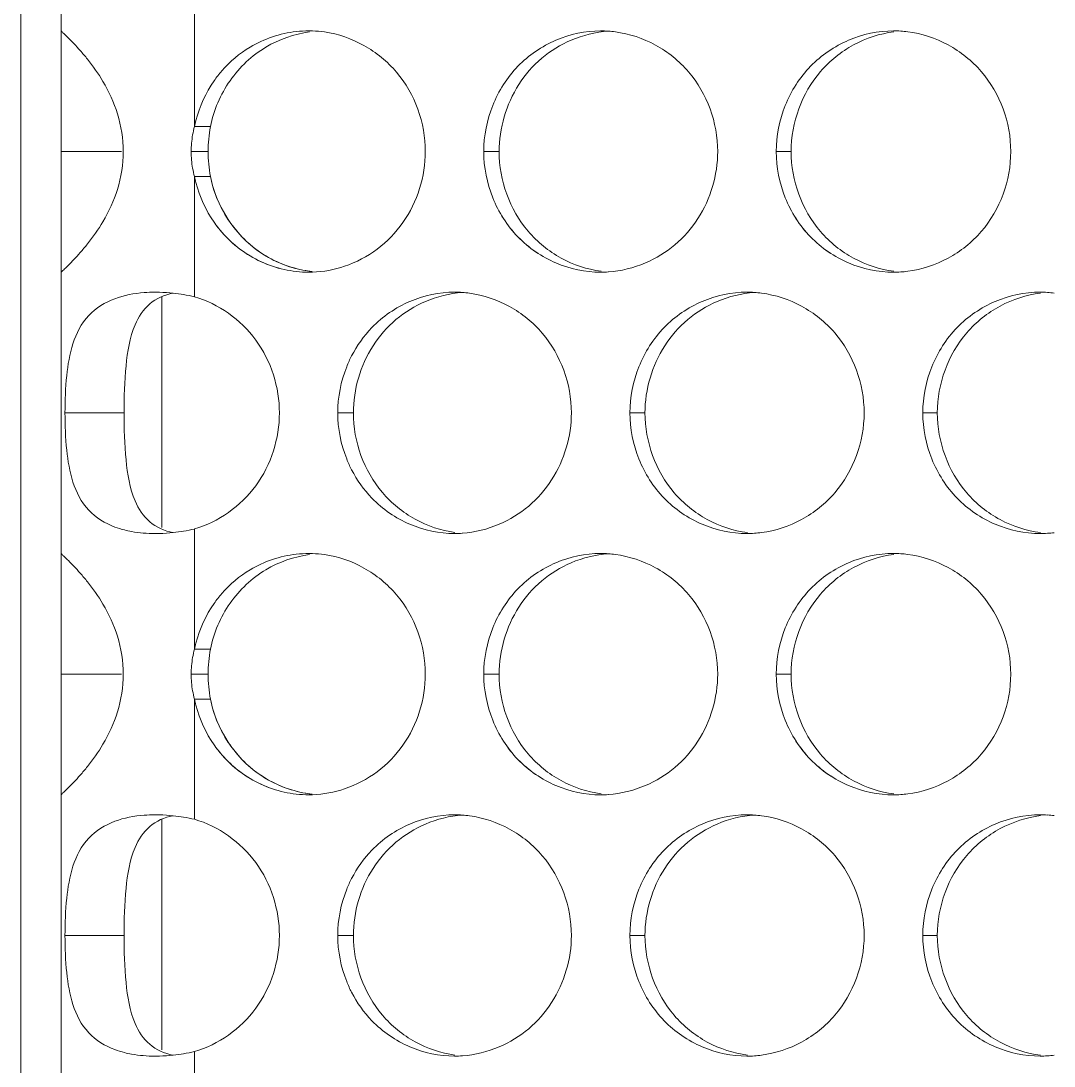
# Model space of a CAD drawing. Header units: millimetres. Extents: x 1177 to 4147, y 93 to 2194.
# Drawn here: x 1597.49 to 1623.17, y 1687.1 to 1713.08 of the extents above; entities that cross this region are included whole.
import ezdxf

# ---------------------------------------------------------------- set-up
doc = ezdxf.new("R2010")
doc.units = ezdxf.units.MM
doc.header["$LTSCALE"] = 0.1
doc.layers.get('0').update_dxf_attribs({"lineweight": 13})
doc.layers.add('标注', color=251, linetype='Continuous', lineweight=9)

msp = doc.modelspace()

# ---------------------------------------------------------------- linework, layer by layer
for p, q in [((1597.49, 1344.895), (1597.49, 1918.895)), ((1598.49, 1647.885), (1598.49, 1875.712)), ((1601.804, 1710.457), (1601.804, 1713.445)), ((1601.804, 1710.458), (1601.804, 1713.445)), ((1601.804, 1706.229), (1601.804, 1709.216)), ((1601.804, 1706.229), (1601.804, 1709.216)), ((1601.804, 1697.468), (1601.804, 1700.455)), ((1601.804, 1697.468), (1601.804, 1700.455)), ((1601.804, 1693.238), (1601.804, 1696.226)), ((1601.804, 1693.239), (1601.804, 1696.226)), ((1601.804, 1684.477), (1601.804, 1687.465)), ((1601.804, 1684.477), (1601.804, 1687.464))]:
    msp.add_line(p, q)
at = {"layer": '标注'}
for p, q in [((1598.49, 1712.837), (1598.49, 1719.828)), ((1598.49, 1712.837), (1598.49, 1706.837)), ((1602.199, 1710.458), (1601.804, 1710.458)), ((1602.199, 1710.458), (1601.804, 1710.458)), ((1599.99, 1709.837), (1598.49, 1709.837)), ((1599.99, 1709.837), (1598.49, 1709.837)), ((1602.145, 1709.837), (1601.723, 1709.837)), ((1602.145, 1709.837), (1601.723, 1709.837)), ((1609.376, 1709.837), (1608.994, 1709.837)), ((1609.376, 1709.837), (1608.994, 1709.837)), ((1616.633, 1709.837), (1616.265, 1709.837)), ((1616.633, 1709.837), (1616.265, 1709.837)), ((1602.199, 1709.216), (1601.804, 1709.216)), ((1602.199, 1709.216), (1601.804, 1709.216)), ((1598.49, 1699.847), (1598.49, 1706.837)), ((1600.99, 1706.229), (1600.99, 1700.496)), ((1600.054, 1703.342), (1598.586, 1703.342)), ((1605.754, 1703.342), (1605.365, 1703.342)), ((1605.754, 1703.342), (1605.365, 1703.342)), ((1613.002, 1703.342), (1612.627, 1703.342)), ((1620.268, 1703.342), (1619.907, 1703.342)), ((1598.49, 1699.847), (1598.49, 1693.847)), ((1602.199, 1697.468), (1601.804, 1697.468)), ((1602.199, 1697.468), (1601.804, 1697.468)), ((1599.99, 1696.847), (1598.49, 1696.847)), ((1599.99, 1696.847), (1598.49, 1696.847)), ((1602.145, 1696.847), (1601.723, 1696.847)), ((1602.145, 1696.847), (1601.723, 1696.847)), ((1609.376, 1696.847), (1608.994, 1696.847)), ((1609.376, 1696.847), (1608.994, 1696.847)), ((1616.633, 1696.847), (1616.265, 1696.847)), ((1616.633, 1696.847), (1616.265, 1696.847)), ((1602.199, 1696.226), (1601.804, 1696.226)), ((1602.199, 1696.226), (1601.804, 1696.226)), ((1598.49, 1686.856), (1598.49, 1693.847)), ((1600.99, 1693.239), (1600.99, 1687.505)), ((1600.054, 1690.352), (1598.586, 1690.352)), ((1605.754, 1690.352), (1605.365, 1690.352)), ((1605.754, 1690.352), (1605.365, 1690.352)), ((1613.002, 1690.352), (1612.627, 1690.352)), ((1620.268, 1690.352), (1619.907, 1690.352))]:
    msp.add_line(p, q, dxfattribs=at)
for centre, radius, start, end in [((1604.65, 1710.035), 2.802, 90.0177, 96.4449), ((1604.65, 1710.035), 2.802, 90.0177, 96.4449), ((1604.649, 1710.089), 2.747, 88.1301, 90.0018), ((1604.649, 1710.089), 2.747, 88.1301, 90.0018), ((1604.651, 1710.135), 2.702, 81.8471, 88.1347), ((1604.651, 1710.135), 2.702, 81.8471, 88.1347), ((1611.9, 1710.141), 2.696, 85.9382, 89.991), ((1611.9, 1710.141), 2.696, 85.9382, 89.991), ((1611.895, 1710.078), 2.759, 82.2487, 85.9388), ((1611.895, 1710.078), 2.759, 82.2487, 85.9388), ((1619.177, 1710.13), 2.708, 86.1042, 89.9918), ((1619.177, 1710.13), 2.708, 86.1042, 89.9918), ((1619.173, 1710.069), 2.768, 82.5618, 86.1048), ((1619.173, 1710.069), 2.768, 82.5618, 86.1048), ((1604.723, 1709.861), 2.979, 165.4586, 168.4449), ((1604.723, 1709.861), 2.979, 165.4586, 168.4449), ((1604.167, 1709.834), 2.444, 165.1989, 175.0623), ((1604.167, 1709.834), 2.444, 165.1989, 175.0623), ((1605.733, 1709.838), 3.588, 170.0517, 180.0201), ((1605.733, 1709.838), 3.588, 170.0517, 180.0201), ((1604.141, 1709.837), 2.418, 175.0848, 179.9974), ((1604.141, 1709.837), 2.418, 175.0848, 179.9974), ((1604.15, 1709.838), 2.428, 180.0174, 189.8517), ((1604.15, 1709.838), 2.428, 180.0174, 189.8517), ((1605.733, 1709.836), 3.588, 179.9799, 189.9483), ((1605.733, 1709.836), 3.588, 179.9799, 189.9483), ((1604.173, 1709.842), 2.451, 189.8577, 194.7995), ((1604.173, 1709.842), 2.451, 189.8577, 194.7995), ((1604.723, 1709.813), 2.979, 191.5551, 194.5414), ((1604.723, 1709.813), 2.979, 191.5551, 194.5414), ((1604.65, 1709.64), 2.802, 263.5551, 269.9823), ((1604.65, 1709.64), 2.802, 263.5551, 269.9823), ((1604.649, 1709.585), 2.747, 269.9982, 271.8699), ((1604.649, 1709.585), 2.747, 269.9982, 271.8699), ((1611.9, 1709.533), 2.696, 270.009, 274.0618), ((1611.9, 1709.533), 2.696, 270.009, 274.0618), ((1619.177, 1709.545), 2.708, 270.0082, 273.8958), ((1619.177, 1709.545), 2.708, 270.0082, 273.8958), ((1619.173, 1709.605), 2.768, 273.8952, 277.4382), ((1619.173, 1709.605), 2.768, 273.8952, 277.4382), ((1600.787, 1701.774), 4.569, 80.5968, 83.849), ((1600.764, 1701.633), 4.712, 77.2525, 80.6025), ((1608.267, 1703.652), 2.69, 85.8545, 89.9907), ((1608.267, 1703.652), 2.69, 85.8545, 89.9907), ((1608.263, 1703.588), 2.754, 82.091, 85.8551), ((1608.263, 1703.588), 2.754, 82.091, 85.8551), ((1615.536, 1703.64), 2.702, 86.0214, 89.9914), ((1615.532, 1703.579), 2.763, 82.4057, 86.0221), ((1622.823, 1703.629), 2.713, 86.1865, 89.9921), ((1622.819, 1703.569), 2.773, 82.7173, 86.1871), ((1600.764, 1705.05), 4.712, 279.3975, 282.7475), ((1600.787, 1704.91), 4.569, 276.151, 279.4032), ((1608.267, 1703.032), 2.69, 270.0093, 274.1455), ((1608.267, 1703.032), 2.69, 270.0093, 274.1455), ((1615.536, 1703.044), 2.702, 270.0086, 273.9786), ((1615.532, 1703.105), 2.763, 273.9779, 277.5943), ((1622.823, 1703.055), 2.713, 270.0079, 273.8135), ((1622.819, 1703.114), 2.773, 273.8129, 277.2827), ((1604.65, 1697.044), 2.802, 90.0177, 96.4449), ((1604.65, 1697.044), 2.802, 90.0177, 96.4449), ((1604.649, 1697.099), 2.747, 88.1301, 90.0018), ((1604.649, 1697.099), 2.747, 88.1301, 90.0018), ((1604.651, 1697.144), 2.702, 81.8471, 88.1347), ((1604.651, 1697.144), 2.702, 81.8471, 88.1347), ((1611.9, 1697.151), 2.696, 85.9382, 89.991), ((1611.9, 1697.151), 2.696, 85.9382, 89.991), ((1611.895, 1697.088), 2.759, 82.2487, 85.9388), ((1611.895, 1697.088), 2.759, 82.2487, 85.9388), ((1619.177, 1697.139), 2.708, 86.1042, 89.9918), ((1619.177, 1697.139), 2.708, 86.1042, 89.9918), ((1619.173, 1697.079), 2.768, 82.5618, 86.1048), ((1619.173, 1697.079), 2.768, 82.5618, 86.1048), ((1604.723, 1696.871), 2.979, 165.4586, 168.4449), ((1604.723, 1696.871), 2.979, 165.4586, 168.4449), ((1604.167, 1696.843), 2.444, 165.1989, 175.0623), ((1604.167, 1696.843), 2.444, 165.1989, 175.0623), ((1605.733, 1696.848), 3.588, 170.0517, 180.0201), ((1605.733, 1696.848), 3.588, 170.0517, 180.0201), ((1604.141, 1696.847), 2.418, 175.0848, 179.9974), ((1604.141, 1696.847), 2.418, 175.0848, 179.9974), ((1604.15, 1696.847), 2.428, 180.0174, 189.8517), ((1604.15, 1696.847), 2.428, 180.0174, 189.8517), ((1605.733, 1696.845), 3.588, 179.9799, 189.9483), ((1605.733, 1696.845), 3.588, 179.9799, 189.9483), ((1604.173, 1696.852), 2.451, 189.8577, 194.7995), ((1604.173, 1696.852), 2.451, 189.8577, 194.7995), ((1604.723, 1696.822), 2.979, 191.5551, 194.5414), ((1604.723, 1696.822), 2.979, 191.5551, 194.5414), ((1604.65, 1696.649), 2.802, 263.5551, 269.9823), ((1604.65, 1696.649), 2.802, 263.5551, 269.9823), ((1604.649, 1696.595), 2.747, 269.9982, 271.8699), ((1604.649, 1696.595), 2.747, 269.9982, 271.8699), ((1611.9, 1696.543), 2.696, 270.009, 274.0618), ((1611.9, 1696.543), 2.696, 270.009, 274.0618), ((1619.177, 1696.554), 2.708, 270.0082, 273.8958), ((1619.177, 1696.554), 2.708, 270.0082, 273.8958), ((1619.173, 1696.615), 2.768, 273.8952, 277.4382), ((1619.173, 1696.615), 2.768, 273.8952, 277.4382), ((1600.787, 1688.784), 4.569, 80.5968, 83.849), ((1600.764, 1688.643), 4.712, 77.2525, 80.6025), ((1608.267, 1690.661), 2.69, 85.8545, 89.9907), ((1608.267, 1690.661), 2.69, 85.8545, 89.9907), ((1608.263, 1690.598), 2.754, 82.091, 85.8551), ((1608.263, 1690.598), 2.754, 82.091, 85.8551), ((1615.536, 1690.65), 2.702, 86.0214, 89.9914), ((1615.532, 1690.588), 2.763, 82.4057, 86.0221), ((1622.823, 1690.638), 2.713, 86.1865, 89.9921), ((1622.819, 1690.579), 2.773, 82.7173, 86.1871), ((1600.764, 1692.06), 4.712, 279.3975, 282.7475), ((1600.787, 1691.919), 4.569, 276.151, 279.4032), ((1608.267, 1690.042), 2.69, 270.0093, 274.1455), ((1608.267, 1690.042), 2.69, 270.0093, 274.1455), ((1615.536, 1690.053), 2.702, 270.0086, 273.9786), ((1615.532, 1690.115), 2.763, 273.9779, 277.5943), ((1622.823, 1690.065), 2.713, 270.0079, 273.8135), ((1622.819, 1690.124), 2.773, 273.8129, 277.2827)]:
    msp.add_arc(centre, radius, start, end, dxfattribs=at)
msp.add_spline([(2027.49, 1819.182), (1864.296, 1806.369), (1766.772, 1737.15), (1658.757, 1615.796), (1597.49, 1595.163)], degree=3, dxfattribs=at)
for points, knots in [([(1599.529, 1711.581), (1599.415, 1711.774), (1599.231, 1712.035), (1598.975, 1712.338), (1598.816, 1712.512), (1598.684, 1712.647), (1598.593, 1712.735), (1598.54, 1712.787), (1598.513, 1712.811), (1598.501, 1712.828), (1598.49, 1712.834), (1598.49, 1712.837)], [0, 0, 0, 0, 0.411334, 0.583273, 0.72846, 0.84462, 0.929419, 0.959592, 0.981476, 0.994971, 1, 1, 1, 1]), ([(1599.529, 1711.581), (1599.415, 1711.774), (1599.231, 1712.035), (1598.975, 1712.338), (1598.816, 1712.512), (1598.684, 1712.647), (1598.593, 1712.735), (1598.54, 1712.787), (1598.513, 1712.811), (1598.501, 1712.828), (1598.49, 1712.834), (1598.49, 1712.837)], [0, 0, 0, 0, 0.411334, 0.583273, 0.72846, 0.84462, 0.929419, 0.959592, 0.981476, 0.994971, 1, 1, 1, 1]), ([(1607.542, 1709.837), (1607.542, 1710.193), (1607.413, 1710.908), (1606.879, 1711.848), (1606.051, 1712.527), (1605.377, 1712.76), (1605.034, 1712.809)], [0, 0, 0, 0, 0.253589, 0.505104, 0.753724, 1, 1, 1, 1]), ([(1607.542, 1709.837), (1607.542, 1710.193), (1607.413, 1710.908), (1606.879, 1711.848), (1606.051, 1712.527), (1605.377, 1712.76), (1605.034, 1712.809)], [0, 0, 0, 0, 0.253589, 0.505104, 0.753724, 1, 1, 1, 1]), ([(1614.809, 1709.837), (1614.809, 1710.196), (1614.677, 1710.915), (1614.136, 1711.86), (1613.296, 1712.539), (1612.613, 1712.765), (1612.267, 1712.812)], [0, 0, 0, 0, 0.253362, 0.504807, 0.753291, 1, 1, 1, 1]), ([(1614.809, 1709.837), (1614.809, 1710.196), (1614.677, 1710.915), (1614.136, 1711.86), (1613.296, 1712.539), (1612.613, 1712.765), (1612.267, 1712.812)], [0, 0, 0, 0, 0.253362, 0.504807, 0.753291, 1, 1, 1, 1]), ([(1619.187, 1712.814), (1618.839, 1712.768), (1618.154, 1712.544), (1617.309, 1711.865), (1616.766, 1710.918), (1616.633, 1710.197), (1616.633, 1709.837)], [0, 0, 0, 0, 0.246727, 0.495166, 0.746588, 1, 1, 1, 1]), ([(1619.187, 1712.814), (1618.839, 1712.768), (1618.154, 1712.544), (1617.309, 1711.865), (1616.766, 1710.918), (1616.633, 1710.197), (1616.633, 1709.837)], [0, 0, 0, 0, 0.246727, 0.495166, 0.746588, 1, 1, 1, 1]), ([(1622.094, 1709.837), (1622.094, 1710.197), (1621.96, 1710.919), (1621.415, 1711.866), (1620.567, 1712.545), (1619.88, 1712.769), (1619.532, 1712.814)], [0, 0, 0, 0, 0.253127, 0.504455, 0.753033, 1, 1, 1, 1]), ([(1622.094, 1709.837), (1622.094, 1710.197), (1621.96, 1710.919), (1621.415, 1711.866), (1620.567, 1712.545), (1619.88, 1712.769), (1619.532, 1712.814)], [0, 0, 0, 0, 0.253127, 0.504455, 0.753033, 1, 1, 1, 1]), ([(1603.581, 1712.433), (1603.231, 1712.225), (1602.616, 1711.641), (1602.282, 1710.863), (1602.199, 1710.458)], [0, 0, 0, 0, 0.496153, 1, 1, 1, 1]), ([(1603.581, 1712.433), (1603.231, 1712.225), (1602.616, 1711.641), (1602.282, 1710.863), (1602.199, 1710.458)], [0, 0, 0, 0, 0.496153, 1, 1, 1, 1]), ([(1603.188, 1712.433), (1602.924, 1712.277), (1602.605, 1712.005), (1602.353, 1711.681), (1602.294, 1711.597)], [0, 0, 0, 0, 0.747671, 1, 1, 1, 1]), ([(1603.188, 1712.433), (1602.924, 1712.277), (1602.605, 1712.005), (1602.353, 1711.681), (1602.294, 1711.597)], [0, 0, 0, 0, 0.747671, 1, 1, 1, 1]), ([(1611.168, 1712.606), (1610.905, 1712.493), (1610.405, 1712.187), (1609.639, 1711.308), (1609.376, 1710.416), (1609.376, 1709.837)], [0, 0, 0, 0, 0.248135, 0.498077, 1, 1, 1, 1]), ([(1611.168, 1712.606), (1610.905, 1712.493), (1610.405, 1712.187), (1609.639, 1711.308), (1609.376, 1710.416), (1609.376, 1709.837)], [0, 0, 0, 0, 0.248135, 0.498077, 1, 1, 1, 1]), ([(1600.034, 1709.837), (1600.034, 1710.154), (1599.936, 1710.768), (1599.678, 1711.328), (1599.529, 1711.581)], [0, 0, 0, 0, 0.519273, 1, 1, 1, 1]), ([(1600.034, 1709.837), (1600.034, 1710.154), (1599.936, 1710.768), (1599.678, 1711.328), (1599.529, 1711.581)], [0, 0, 0, 0, 0.519273, 1, 1, 1, 1]), ([(1599.529, 1708.094), (1599.678, 1708.346), (1599.936, 1708.906), (1600.034, 1709.52), (1600.034, 1709.837)], [0, 0, 0, 0, 0.480727, 1, 1, 1, 1]), ([(1599.529, 1708.094), (1599.678, 1708.346), (1599.936, 1708.906), (1600.034, 1709.52), (1600.034, 1709.837)], [0, 0, 0, 0, 0.480727, 1, 1, 1, 1]), ([(1605.535, 1706.985), (1605.824, 1707.084), (1606.377, 1707.375), (1607.244, 1708.266), (1607.542, 1709.221), (1607.542, 1709.837)], [0, 0, 0, 0, 0.248219, 0.498355, 1, 1, 1, 1]), ([(1605.535, 1706.985), (1605.824, 1707.084), (1606.377, 1707.375), (1607.244, 1708.266), (1607.542, 1709.221), (1607.542, 1709.837)], [0, 0, 0, 0, 0.248219, 0.498355, 1, 1, 1, 1]), ([(1609.376, 1709.837), (1609.376, 1709.479), (1609.507, 1708.76), (1610.045, 1707.815), (1610.883, 1707.136), (1611.564, 1706.909), (1611.909, 1706.862)], [0, 0, 0, 0, 0.253649, 0.50519, 0.753532, 1, 1, 1, 1]), ([(1609.376, 1709.837), (1609.376, 1709.479), (1609.507, 1708.76), (1610.045, 1707.815), (1610.883, 1707.136), (1611.564, 1706.909), (1611.909, 1706.862)], [0, 0, 0, 0, 0.253649, 0.50519, 0.753532, 1, 1, 1, 1]), ([(1613.012, 1707.069), (1613.275, 1707.182), (1613.776, 1707.487), (1614.545, 1708.366), (1614.809, 1709.258), (1614.809, 1709.837)], [0, 0, 0, 0, 0.248395, 0.498438, 1, 1, 1, 1]), ([(1613.012, 1707.069), (1613.275, 1707.182), (1613.776, 1707.487), (1614.545, 1708.366), (1614.809, 1709.258), (1614.809, 1709.837)], [0, 0, 0, 0, 0.248395, 0.498438, 1, 1, 1, 1]), ([(1616.633, 1709.837), (1616.633, 1709.477), (1616.766, 1708.756), (1617.309, 1707.809), (1618.154, 1707.13), (1618.839, 1706.906), (1619.187, 1706.86)], [0, 0, 0, 0, 0.253412, 0.504834, 0.753273, 1, 1, 1, 1]), ([(1616.633, 1709.837), (1616.633, 1709.477), (1616.766, 1708.756), (1617.309, 1707.809), (1618.154, 1707.13), (1618.839, 1706.906), (1619.187, 1706.86)], [0, 0, 0, 0, 0.253412, 0.504834, 0.753273, 1, 1, 1, 1]), ([(1619.532, 1706.86), (1619.88, 1706.906), (1620.567, 1707.13), (1621.415, 1707.808), (1621.96, 1708.755), (1622.094, 1709.477), (1622.094, 1709.837)], [0, 0, 0, 0, 0.246967, 0.495545, 0.746873, 1, 1, 1, 1]), ([(1619.532, 1706.86), (1619.88, 1706.906), (1620.567, 1707.13), (1621.415, 1707.808), (1621.96, 1708.755), (1622.094, 1709.477), (1622.094, 1709.837)], [0, 0, 0, 0, 0.246967, 0.495545, 0.746873, 1, 1, 1, 1]), ([(1602.199, 1709.216), (1602.322, 1708.616), (1602.801, 1707.744), (1603.828, 1707.056), (1604.425, 1706.889), (1604.726, 1706.855)], [0, 0, 0, 0, 0.502195, 0.75184, 1, 1, 1, 1]), ([(1602.199, 1709.216), (1602.282, 1708.811), (1602.616, 1708.033), (1603.231, 1707.449), (1603.581, 1707.241)], [0, 0, 0, 0, 0.503847, 1, 1, 1, 1]), ([(1609.218, 1708.69), (1609.362, 1708.332), (1609.783, 1707.663), (1610.438, 1707.219), (1610.789, 1707.069)], [0, 0, 0, 0, 0.502933, 1, 1, 1, 1]), ([(1616.489, 1708.69), (1616.633, 1708.331), (1617.056, 1707.663), (1617.712, 1707.219), (1618.064, 1707.069)], [0, 0, 0, 0, 0.5027, 1, 1, 1, 1]), ([(1598.49, 1706.837), (1598.49, 1706.84), (1598.501, 1706.846), (1598.513, 1706.863), (1598.54, 1706.887), (1598.593, 1706.939), (1598.684, 1707.027), (1598.816, 1707.162), (1598.975, 1707.336), (1599.231, 1707.639), (1599.415, 1707.901), (1599.529, 1708.094)], [0, 0, 0, 0, 0.005029, 0.018524, 0.040408, 0.070581, 0.15538, 0.27154, 0.416727, 0.588666, 1, 1, 1, 1]), ([(1598.49, 1706.837), (1598.49, 1706.84), (1598.501, 1706.846), (1598.513, 1706.863), (1598.54, 1706.887), (1598.593, 1706.939), (1598.684, 1707.027), (1598.816, 1707.162), (1598.975, 1707.336), (1599.231, 1707.639), (1599.415, 1707.901), (1599.529, 1708.094)], [0, 0, 0, 0, 0.005029, 0.018524, 0.040408, 0.070581, 0.15538, 0.27154, 0.416727, 0.588666, 1, 1, 1, 1]), ([(1602.294, 1708.078), (1602.528, 1707.743), (1603.137, 1707.165), (1603.934, 1706.901), (1604.336, 1706.855)], [0, 0, 0, 0, 0.502556, 1, 1, 1, 1]), ([(1602.294, 1708.078), (1602.353, 1707.993), (1602.605, 1707.669), (1602.924, 1707.398), (1603.188, 1707.241)], [0, 0, 0, 0, 0.252329, 1, 1, 1, 1]), ([(1599.826, 1706.18), (1599.583, 1706.09), (1599.114, 1705.804), (1598.865, 1705.315), (1598.783, 1705.061)], [0, 0, 0, 0, 0.492021, 1, 1, 1, 1]), ([(1600.826, 1706.342), (1600.735, 1706.342), (1600.397, 1706.329), (1600.058, 1706.267), (1599.826, 1706.18)], [0, 0, 0, 0, 0.267795, 1, 1, 1, 1]), ([(1601.27, 1706.317), (1601.061, 1706.279), (1600.65, 1706.097), (1600.412, 1705.725), (1600.329, 1705.532)], [0, 0, 0, 0, 0.503158, 1, 1, 1, 1]), ([(1601.276, 1706.317), (1601.163, 1706.329), (1601.013, 1706.34), (1600.863, 1706.342), (1600.826, 1706.342)], [0, 0, 0, 0, 0.755047, 1, 1, 1, 1]), ([(1603.915, 1703.342), (1603.915, 1703.976), (1603.512, 1705.268), (1602.401, 1706.055), (1601.804, 1706.229)], [0, 0, 0, 0, 0.504977, 1, 1, 1, 1]), ([(1611.173, 1703.342), (1611.173, 1703.7), (1611.042, 1704.418), (1610.504, 1705.361), (1609.667, 1706.041), (1608.987, 1706.268), (1608.642, 1706.316)], [0, 0, 0, 0, 0.253482, 0.504988, 0.753424, 1, 1, 1, 1]), ([(1611.173, 1703.342), (1611.173, 1703.7), (1611.042, 1704.418), (1610.504, 1705.361), (1609.667, 1706.041), (1608.987, 1706.268), (1608.642, 1706.316)], [0, 0, 0, 0, 0.253482, 0.504988, 0.753424, 1, 1, 1, 1]), ([(1618.449, 1703.342), (1618.449, 1703.701), (1618.316, 1704.422), (1617.773, 1705.368), (1616.929, 1706.046), (1616.244, 1706.272), (1615.897, 1706.318)], [0, 0, 0, 0, 0.253244, 0.50463, 0.753161, 1, 1, 1, 1]), ([(1622.832, 1706.32), (1622.484, 1706.275), (1621.796, 1706.052), (1620.947, 1705.373), (1620.401, 1704.425), (1620.268, 1703.702), (1620.268, 1703.342)], [0, 0, 0, 0, 0.246854, 0.49534, 0.746704, 1, 1, 1, 1]), ([(1607.544, 1706.111), (1607.281, 1705.998), (1606.782, 1705.692), (1606.016, 1704.813), (1605.754, 1703.921), (1605.754, 1703.342)], [0, 0, 0, 0, 0.248013, 0.497923, 1, 1, 1, 1]), ([(1607.544, 1706.111), (1607.281, 1705.998), (1606.782, 1705.692), (1606.016, 1704.813), (1605.754, 1703.921), (1605.754, 1703.342)], [0, 0, 0, 0, 0.248013, 0.497923, 1, 1, 1, 1]), ([(1614.797, 1706.111), (1614.533, 1705.998), (1614.033, 1705.692), (1613.266, 1704.813), (1613.002, 1703.921), (1613.002, 1703.342)], [0, 0, 0, 0, 0.248254, 0.498229, 1, 1, 1, 1]), ([(1600.329, 1705.532), (1600.192, 1705.212), (1600.075, 1704.468), (1600.054, 1703.733), (1600.054, 1703.342)], [0, 0, 0, 0, 0.47064, 1, 1, 1, 1]), ([(1606.214, 1705.463), (1606.013, 1705.254), (1605.785, 1704.932), (1605.625, 1704.58), (1605.589, 1704.489)], [0, 0, 0, 0, 0.747989, 1, 1, 1, 1]), ([(1606.214, 1705.463), (1606.013, 1705.254), (1605.785, 1704.932), (1605.625, 1704.58), (1605.589, 1704.489)], [0, 0, 0, 0, 0.747989, 1, 1, 1, 1]), ([(1598.783, 1705.061), (1598.701, 1704.805), (1598.607, 1704.229), (1598.586, 1703.651), (1598.586, 1703.342)], [0, 0, 0, 0, 0.466285, 1, 1, 1, 1]), ([(1598.586, 1703.342), (1598.586, 1703.033), (1598.607, 1702.455), (1598.701, 1701.879), (1598.783, 1701.623)], [0, 0, 0, 0, 0.533715, 1, 1, 1, 1]), ([(1600.054, 1703.342), (1600.054, 1702.951), (1600.075, 1702.216), (1600.192, 1701.472), (1600.329, 1701.152)], [0, 0, 0, 0, 0.52936, 1, 1, 1, 1]), ([(1601.804, 1700.455), (1602.401, 1700.629), (1603.512, 1701.415), (1603.915, 1702.707), (1603.915, 1703.342)], [0, 0, 0, 0, 0.495023, 1, 1, 1, 1]), ([(1605.754, 1703.342), (1605.754, 1702.984), (1605.885, 1702.266), (1606.42, 1701.323), (1607.254, 1700.644), (1607.933, 1700.416), (1608.277, 1700.368)], [0, 0, 0, 0, 0.253771, 0.505372, 0.753666, 1, 1, 1, 1]), ([(1605.754, 1703.342), (1605.754, 1702.984), (1605.885, 1702.266), (1606.42, 1701.323), (1607.254, 1700.644), (1607.933, 1700.416), (1608.277, 1700.368)], [0, 0, 0, 0, 0.253771, 0.505372, 0.753666, 1, 1, 1, 1]), ([(1609.378, 1700.574), (1609.642, 1700.686), (1610.142, 1700.992), (1610.909, 1701.871), (1611.173, 1702.763), (1611.173, 1703.342)], [0, 0, 0, 0, 0.248275, 0.498285, 1, 1, 1, 1]), ([(1609.378, 1700.574), (1609.642, 1700.686), (1610.142, 1700.992), (1610.909, 1701.871), (1611.173, 1702.763), (1611.173, 1703.342)], [0, 0, 0, 0, 0.248275, 0.498285, 1, 1, 1, 1]), ([(1613.002, 1703.342), (1613.002, 1702.983), (1613.134, 1702.262), (1613.675, 1701.317), (1614.516, 1700.638), (1615.2, 1700.412), (1615.546, 1700.366)], [0, 0, 0, 0, 0.253529, 0.50501, 0.753401, 1, 1, 1, 1]), ([(1615.897, 1700.366), (1616.244, 1700.412), (1616.929, 1700.637), (1617.773, 1701.316), (1618.316, 1702.262), (1618.449, 1702.983), (1618.449, 1703.342)], [0, 0, 0, 0, 0.246839, 0.49537, 0.746756, 1, 1, 1, 1]), ([(1620.268, 1703.342), (1620.268, 1702.981), (1620.401, 1702.259), (1620.947, 1701.31), (1621.796, 1700.632), (1622.484, 1700.409), (1622.832, 1700.364)], [0, 0, 0, 0, 0.253296, 0.50466, 0.753146, 1, 1, 1, 1]), ([(1605.589, 1702.195), (1605.625, 1702.104), (1605.785, 1701.752), (1606.013, 1701.429), (1606.214, 1701.221)], [0, 0, 0, 0, 0.252011, 1, 1, 1, 1]), ([(1605.589, 1702.195), (1605.625, 1702.104), (1605.785, 1701.752), (1606.013, 1701.429), (1606.214, 1701.221)], [0, 0, 0, 0, 0.252011, 1, 1, 1, 1]), ([(1598.783, 1701.623), (1598.865, 1701.369), (1599.114, 1700.88), (1599.583, 1700.593), (1599.826, 1700.503)], [0, 0, 0, 0, 0.507979, 1, 1, 1, 1]), ([(1600.329, 1701.152), (1600.412, 1700.959), (1600.65, 1700.586), (1601.061, 1700.405), (1601.27, 1700.366)], [0, 0, 0, 0, 0.496842, 1, 1, 1, 1]), ([(1600.063, 1700.43), (1600.122, 1700.415), (1600.373, 1700.362), (1600.631, 1700.342), (1600.826, 1700.342)], [0, 0, 0, 0, 0.237726, 1, 1, 1, 1]), ([(1600.826, 1700.342), (1600.863, 1700.342), (1601.013, 1700.344), (1601.163, 1700.355), (1601.276, 1700.367)], [0, 0, 0, 0, 0.244953, 1, 1, 1, 1]), ([(1599.529, 1698.59), (1599.415, 1698.783), (1599.231, 1699.044), (1598.975, 1699.348), (1598.816, 1699.522), (1598.684, 1699.656), (1598.593, 1699.744), (1598.54, 1699.797), (1598.513, 1699.821), (1598.501, 1699.837), (1598.49, 1699.844), (1598.49, 1699.847)], [0, 0, 0, 0, 0.411334, 0.583273, 0.72846, 0.84462, 0.929419, 0.959592, 0.981476, 0.994971, 1, 1, 1, 1]), ([(1599.529, 1698.59), (1599.415, 1698.783), (1599.231, 1699.044), (1598.975, 1699.348), (1598.816, 1699.522), (1598.684, 1699.656), (1598.593, 1699.744), (1598.54, 1699.797), (1598.513, 1699.821), (1598.501, 1699.837), (1598.49, 1699.844), (1598.49, 1699.847)], [0, 0, 0, 0, 0.411334, 0.583273, 0.72846, 0.84462, 0.929419, 0.959592, 0.981476, 0.994971, 1, 1, 1, 1]), ([(1607.542, 1696.847), (1607.542, 1697.203), (1607.413, 1697.918), (1606.879, 1698.858), (1606.051, 1699.537), (1605.377, 1699.77), (1605.034, 1699.819)], [0, 0, 0, 0, 0.253589, 0.505104, 0.753724, 1, 1, 1, 1]), ([(1607.542, 1696.847), (1607.542, 1697.203), (1607.413, 1697.918), (1606.879, 1698.858), (1606.051, 1699.537), (1605.377, 1699.77), (1605.034, 1699.819)], [0, 0, 0, 0, 0.253589, 0.505104, 0.753724, 1, 1, 1, 1]), ([(1614.809, 1696.847), (1614.809, 1697.205), (1614.677, 1697.925), (1614.136, 1698.869), (1613.296, 1699.548), (1612.613, 1699.775), (1612.267, 1699.822)], [0, 0, 0, 0, 0.253362, 0.504807, 0.753291, 1, 1, 1, 1]), ([(1614.809, 1696.847), (1614.809, 1697.205), (1614.677, 1697.925), (1614.136, 1698.869), (1613.296, 1699.548), (1612.613, 1699.775), (1612.267, 1699.822)], [0, 0, 0, 0, 0.253362, 0.504807, 0.753291, 1, 1, 1, 1]), ([(1619.187, 1699.823), (1618.839, 1699.778), (1618.154, 1699.554), (1617.309, 1698.875), (1616.766, 1697.928), (1616.633, 1697.207), (1616.633, 1696.847)], [0, 0, 0, 0, 0.246727, 0.495166, 0.746588, 1, 1, 1, 1]), ([(1619.187, 1699.823), (1618.839, 1699.778), (1618.154, 1699.554), (1617.309, 1698.875), (1616.766, 1697.928), (1616.633, 1697.207), (1616.633, 1696.847)], [0, 0, 0, 0, 0.246727, 0.495166, 0.746588, 1, 1, 1, 1]), ([(1622.094, 1696.847), (1622.094, 1697.207), (1621.96, 1697.929), (1621.415, 1698.876), (1620.567, 1699.554), (1619.88, 1699.778), (1619.532, 1699.824)], [0, 0, 0, 0, 0.253127, 0.504455, 0.753033, 1, 1, 1, 1]), ([(1622.094, 1696.847), (1622.094, 1697.207), (1621.96, 1697.929), (1621.415, 1698.876), (1620.567, 1699.554), (1619.88, 1699.778), (1619.532, 1699.824)], [0, 0, 0, 0, 0.253127, 0.504455, 0.753033, 1, 1, 1, 1]), ([(1603.581, 1699.443), (1603.231, 1699.235), (1602.616, 1698.651), (1602.282, 1697.873), (1602.199, 1697.468)], [0, 0, 0, 0, 0.496153, 1, 1, 1, 1]), ([(1603.581, 1699.443), (1603.231, 1699.235), (1602.616, 1698.651), (1602.282, 1697.873), (1602.199, 1697.468)], [0, 0, 0, 0, 0.496153, 1, 1, 1, 1]), ([(1603.188, 1699.443), (1602.924, 1699.286), (1602.605, 1699.015), (1602.353, 1698.691), (1602.294, 1698.606)], [0, 0, 0, 0, 0.747671, 1, 1, 1, 1]), ([(1603.188, 1699.443), (1602.924, 1699.286), (1602.605, 1699.015), (1602.353, 1698.691), (1602.294, 1698.606)], [0, 0, 0, 0, 0.747671, 1, 1, 1, 1]), ([(1611.168, 1699.615), (1610.905, 1699.503), (1610.405, 1699.197), (1609.639, 1698.318), (1609.376, 1697.426), (1609.376, 1696.847)], [0, 0, 0, 0, 0.248135, 0.498077, 1, 1, 1, 1]), ([(1611.168, 1699.615), (1610.905, 1699.503), (1610.405, 1699.197), (1609.639, 1698.318), (1609.376, 1697.426), (1609.376, 1696.847)], [0, 0, 0, 0, 0.248135, 0.498077, 1, 1, 1, 1]), ([(1600.034, 1696.847), (1600.034, 1697.164), (1599.936, 1697.778), (1599.678, 1698.337), (1599.529, 1698.59)], [0, 0, 0, 0, 0.519273, 1, 1, 1, 1]), ([(1600.034, 1696.847), (1600.034, 1697.164), (1599.936, 1697.778), (1599.678, 1698.337), (1599.529, 1698.59)], [0, 0, 0, 0, 0.519273, 1, 1, 1, 1]), ([(1599.529, 1695.103), (1599.678, 1695.356), (1599.936, 1695.916), (1600.034, 1696.53), (1600.034, 1696.847)], [0, 0, 0, 0, 0.480727, 1, 1, 1, 1]), ([(1599.529, 1695.103), (1599.678, 1695.356), (1599.936, 1695.916), (1600.034, 1696.53), (1600.034, 1696.847)], [0, 0, 0, 0, 0.480727, 1, 1, 1, 1]), ([(1605.535, 1693.995), (1605.824, 1694.093), (1606.377, 1694.385), (1607.244, 1695.276), (1607.542, 1696.23), (1607.542, 1696.847)], [0, 0, 0, 0, 0.248219, 0.498355, 1, 1, 1, 1]), ([(1605.535, 1693.995), (1605.824, 1694.093), (1606.377, 1694.385), (1607.244, 1695.276), (1607.542, 1696.23), (1607.542, 1696.847)], [0, 0, 0, 0, 0.248219, 0.498355, 1, 1, 1, 1]), ([(1609.376, 1696.847), (1609.376, 1696.488), (1609.507, 1695.769), (1610.045, 1694.825), (1610.883, 1694.145), (1611.564, 1693.919), (1611.909, 1693.872)], [0, 0, 0, 0, 0.253649, 0.50519, 0.753532, 1, 1, 1, 1]), ([(1609.376, 1696.847), (1609.376, 1696.488), (1609.507, 1695.769), (1610.045, 1694.825), (1610.883, 1694.145), (1611.564, 1693.919), (1611.909, 1693.872)], [0, 0, 0, 0, 0.253649, 0.50519, 0.753532, 1, 1, 1, 1]), ([(1613.012, 1694.078), (1613.275, 1694.191), (1613.776, 1694.497), (1614.545, 1695.375), (1614.809, 1696.267), (1614.809, 1696.847)], [0, 0, 0, 0, 0.248395, 0.498438, 1, 1, 1, 1]), ([(1613.012, 1694.078), (1613.275, 1694.191), (1613.776, 1694.497), (1614.545, 1695.375), (1614.809, 1696.267), (1614.809, 1696.847)], [0, 0, 0, 0, 0.248395, 0.498438, 1, 1, 1, 1]), ([(1616.633, 1696.847), (1616.633, 1696.487), (1616.766, 1695.765), (1617.309, 1694.818), (1618.154, 1694.14), (1618.839, 1693.915), (1619.187, 1693.87)], [0, 0, 0, 0, 0.253412, 0.504834, 0.753273, 1, 1, 1, 1]), ([(1616.633, 1696.847), (1616.633, 1696.487), (1616.766, 1695.765), (1617.309, 1694.818), (1618.154, 1694.14), (1618.839, 1693.915), (1619.187, 1693.87)], [0, 0, 0, 0, 0.253412, 0.504834, 0.753273, 1, 1, 1, 1]), ([(1619.532, 1693.87), (1619.88, 1693.915), (1620.567, 1694.139), (1621.415, 1694.818), (1621.96, 1695.765), (1622.094, 1696.487), (1622.094, 1696.847)], [0, 0, 0, 0, 0.246967, 0.495545, 0.746873, 1, 1, 1, 1]), ([(1619.532, 1693.87), (1619.88, 1693.915), (1620.567, 1694.139), (1621.415, 1694.818), (1621.96, 1695.765), (1622.094, 1696.487), (1622.094, 1696.847)], [0, 0, 0, 0, 0.246967, 0.495545, 0.746873, 1, 1, 1, 1]), ([(1602.199, 1696.226), (1602.322, 1695.625), (1602.801, 1694.753), (1603.828, 1694.066), (1604.425, 1693.899), (1604.726, 1693.865)], [0, 0, 0, 0, 0.502195, 0.75184, 1, 1, 1, 1]), ([(1602.199, 1696.226), (1602.282, 1695.82), (1602.616, 1695.043), (1603.231, 1694.459), (1603.581, 1694.25)], [0, 0, 0, 0, 0.503847, 1, 1, 1, 1]), ([(1609.218, 1695.699), (1609.362, 1695.341), (1609.783, 1694.673), (1610.438, 1694.229), (1610.789, 1694.078)], [0, 0, 0, 0, 0.502933, 1, 1, 1, 1]), ([(1616.489, 1695.699), (1616.633, 1695.341), (1617.056, 1694.672), (1617.712, 1694.228), (1618.064, 1694.078)], [0, 0, 0, 0, 0.5027, 1, 1, 1, 1]), ([(1598.49, 1693.847), (1598.49, 1693.85), (1598.501, 1693.856), (1598.513, 1693.872), (1598.54, 1693.897), (1598.593, 1693.949), (1598.684, 1694.037), (1598.816, 1694.172), (1598.975, 1694.346), (1599.231, 1694.649), (1599.415, 1694.91), (1599.529, 1695.103)], [0, 0, 0, 0, 0.005029, 0.018524, 0.040408, 0.070581, 0.15538, 0.27154, 0.416727, 0.588666, 1, 1, 1, 1]), ([(1598.49, 1693.847), (1598.49, 1693.85), (1598.501, 1693.856), (1598.513, 1693.872), (1598.54, 1693.897), (1598.593, 1693.949), (1598.684, 1694.037), (1598.816, 1694.172), (1598.975, 1694.346), (1599.231, 1694.649), (1599.415, 1694.91), (1599.529, 1695.103)], [0, 0, 0, 0, 0.005029, 0.018524, 0.040408, 0.070581, 0.15538, 0.27154, 0.416727, 0.588666, 1, 1, 1, 1]), ([(1602.294, 1695.087), (1602.528, 1694.753), (1603.137, 1694.175), (1603.934, 1693.91), (1604.336, 1693.865)], [0, 0, 0, 0, 0.502556, 1, 1, 1, 1]), ([(1602.294, 1695.087), (1602.353, 1695.002), (1602.605, 1694.679), (1602.924, 1694.407), (1603.188, 1694.251)], [0, 0, 0, 0, 0.252329, 1, 1, 1, 1]), ([(1599.826, 1693.19), (1599.583, 1693.1), (1599.114, 1692.813), (1598.865, 1692.325), (1598.783, 1692.071)], [0, 0, 0, 0, 0.492021, 1, 1, 1, 1]), ([(1600.826, 1693.351), (1600.735, 1693.351), (1600.397, 1693.339), (1600.058, 1693.276), (1599.826, 1693.19)], [0, 0, 0, 0, 0.267795, 1, 1, 1, 1]), ([(1601.27, 1693.327), (1601.061, 1693.289), (1600.65, 1693.107), (1600.412, 1692.734), (1600.329, 1692.541)], [0, 0, 0, 0, 0.503158, 1, 1, 1, 1]), ([(1601.276, 1693.327), (1601.163, 1693.339), (1601.013, 1693.349), (1600.863, 1693.351), (1600.826, 1693.351)], [0, 0, 0, 0, 0.755047, 1, 1, 1, 1]), ([(1603.915, 1690.352), (1603.915, 1690.986), (1603.512, 1692.278), (1602.401, 1693.064), (1601.804, 1693.239)], [0, 0, 0, 0, 0.504977, 1, 1, 1, 1]), ([(1611.173, 1690.352), (1611.173, 1690.71), (1611.042, 1691.428), (1610.504, 1692.371), (1609.667, 1693.05), (1608.987, 1693.278), (1608.642, 1693.325)], [0, 0, 0, 0, 0.253482, 0.504988, 0.753424, 1, 1, 1, 1]), ([(1611.173, 1690.352), (1611.173, 1690.71), (1611.042, 1691.428), (1610.504, 1692.371), (1609.667, 1693.05), (1608.987, 1693.278), (1608.642, 1693.325)], [0, 0, 0, 0, 0.253482, 0.504988, 0.753424, 1, 1, 1, 1]), ([(1618.449, 1690.352), (1618.449, 1690.711), (1618.316, 1691.432), (1617.773, 1692.377), (1616.929, 1693.056), (1616.244, 1693.281), (1615.897, 1693.327)], [0, 0, 0, 0, 0.253244, 0.50463, 0.753161, 1, 1, 1, 1]), ([(1622.832, 1693.329), (1622.484, 1693.285), (1621.796, 1693.062), (1620.947, 1692.383), (1620.401, 1691.435), (1620.268, 1690.712), (1620.268, 1690.352)], [0, 0, 0, 0, 0.246854, 0.49534, 0.746704, 1, 1, 1, 1]), ([(1607.544, 1693.12), (1607.281, 1693.007), (1606.782, 1692.702), (1606.016, 1691.822), (1605.754, 1690.931), (1605.754, 1690.352)], [0, 0, 0, 0, 0.248013, 0.497923, 1, 1, 1, 1]), ([(1607.544, 1693.12), (1607.281, 1693.007), (1606.782, 1692.702), (1606.016, 1691.822), (1605.754, 1690.931), (1605.754, 1690.352)], [0, 0, 0, 0, 0.248013, 0.497923, 1, 1, 1, 1]), ([(1614.797, 1693.12), (1614.533, 1693.007), (1614.033, 1692.702), (1613.266, 1691.823), (1613.002, 1690.931), (1613.002, 1690.352)], [0, 0, 0, 0, 0.248254, 0.498229, 1, 1, 1, 1]), ([(1600.329, 1692.541), (1600.192, 1692.222), (1600.075, 1691.478), (1600.054, 1690.742), (1600.054, 1690.352)], [0, 0, 0, 0, 0.47064, 1, 1, 1, 1]), ([(1606.214, 1692.472), (1606.013, 1692.264), (1605.785, 1691.942), (1605.625, 1691.589), (1605.589, 1691.499)], [0, 0, 0, 0, 0.747989, 1, 1, 1, 1]), ([(1606.214, 1692.472), (1606.013, 1692.264), (1605.785, 1691.942), (1605.625, 1691.589), (1605.589, 1691.499)], [0, 0, 0, 0, 0.747989, 1, 1, 1, 1]), ([(1598.783, 1692.071), (1598.701, 1691.814), (1598.607, 1691.238), (1598.586, 1690.66), (1598.586, 1690.352)], [0, 0, 0, 0, 0.466285, 1, 1, 1, 1]), ([(1598.586, 1690.352), (1598.586, 1690.043), (1598.607, 1689.465), (1598.701, 1688.889), (1598.783, 1688.632)], [0, 0, 0, 0, 0.533715, 1, 1, 1, 1]), ([(1600.054, 1690.352), (1600.054, 1689.961), (1600.075, 1689.225), (1600.192, 1688.481), (1600.329, 1688.162)], [0, 0, 0, 0, 0.52936, 1, 1, 1, 1]), ([(1601.804, 1687.464), (1602.401, 1687.639), (1603.512, 1688.425), (1603.915, 1689.717), (1603.915, 1690.352)], [0, 0, 0, 0, 0.495023, 1, 1, 1, 1]), ([(1605.754, 1690.352), (1605.754, 1689.994), (1605.885, 1689.276), (1606.42, 1688.333), (1607.254, 1687.653), (1607.933, 1687.426), (1608.277, 1687.378)], [0, 0, 0, 0, 0.253771, 0.505372, 0.753666, 1, 1, 1, 1]), ([(1605.754, 1690.352), (1605.754, 1689.994), (1605.885, 1689.276), (1606.42, 1688.333), (1607.254, 1687.653), (1607.933, 1687.426), (1608.277, 1687.378)], [0, 0, 0, 0, 0.253771, 0.505372, 0.753666, 1, 1, 1, 1]), ([(1609.378, 1687.583), (1609.642, 1687.696), (1610.142, 1688.002), (1610.909, 1688.88), (1611.173, 1689.772), (1611.173, 1690.352)], [0, 0, 0, 0, 0.248275, 0.498285, 1, 1, 1, 1]), ([(1609.378, 1687.583), (1609.642, 1687.696), (1610.142, 1688.002), (1610.909, 1688.88), (1611.173, 1689.772), (1611.173, 1690.352)], [0, 0, 0, 0, 0.248275, 0.498285, 1, 1, 1, 1]), ([(1613.002, 1690.352), (1613.002, 1689.992), (1613.134, 1689.272), (1613.675, 1688.326), (1614.516, 1687.647), (1615.2, 1687.422), (1615.546, 1687.376)], [0, 0, 0, 0, 0.253529, 0.50501, 0.753401, 1, 1, 1, 1]), ([(1615.897, 1687.376), (1616.244, 1687.422), (1616.929, 1687.647), (1617.773, 1688.326), (1618.316, 1689.271), (1618.449, 1689.992), (1618.449, 1690.352)], [0, 0, 0, 0, 0.246839, 0.49537, 0.746756, 1, 1, 1, 1]), ([(1620.268, 1690.352), (1620.268, 1689.991), (1620.401, 1689.268), (1620.947, 1688.32), (1621.796, 1687.642), (1622.484, 1687.419), (1622.832, 1687.374)], [0, 0, 0, 0, 0.253296, 0.50466, 0.753146, 1, 1, 1, 1]), ([(1605.589, 1689.204), (1605.625, 1689.114), (1605.785, 1688.761), (1606.013, 1688.439), (1606.214, 1688.231)], [0, 0, 0, 0, 0.252011, 1, 1, 1, 1]), ([(1605.589, 1689.204), (1605.625, 1689.114), (1605.785, 1688.761), (1606.013, 1688.439), (1606.214, 1688.231)], [0, 0, 0, 0, 0.252011, 1, 1, 1, 1]), ([(1598.783, 1688.632), (1598.865, 1688.378), (1599.114, 1687.89), (1599.583, 1687.603), (1599.826, 1687.513)], [0, 0, 0, 0, 0.507979, 1, 1, 1, 1]), ([(1600.329, 1688.162), (1600.412, 1687.969), (1600.65, 1687.596), (1601.061, 1687.414), (1601.27, 1687.376)], [0, 0, 0, 0, 0.496842, 1, 1, 1, 1]), ([(1600.063, 1687.44), (1600.122, 1687.425), (1600.373, 1687.371), (1600.631, 1687.352), (1600.826, 1687.352)], [0, 0, 0, 0, 0.237726, 1, 1, 1, 1]), ([(1600.826, 1687.352), (1600.863, 1687.352), (1601.013, 1687.354), (1601.163, 1687.364), (1601.276, 1687.376)], [0, 0, 0, 0, 0.244953, 1, 1, 1, 1])]:
    msp.add_open_spline(points, degree=3, knots=knots, dxfattribs=at)
for points in [[(1604.336, 1712.819), (1603.934, 1712.774), (1603.535, 1712.639), (1603.188, 1712.433)], [(1604.336, 1712.819), (1603.934, 1712.774), (1603.535, 1712.639), (1603.188, 1712.433)], [(1604.66, 1712.81), (1604.283, 1712.759), (1603.909, 1712.628), (1603.581, 1712.433)], [(1604.66, 1712.81), (1604.283, 1712.759), (1603.909, 1712.628), (1603.581, 1712.433)], [(1611.9, 1712.837), (1611.522, 1712.837), (1611.137, 1712.754), (1610.789, 1712.605)], [(1611.9, 1712.837), (1611.522, 1712.837), (1611.137, 1712.754), (1610.789, 1712.605)], [(1612.086, 1712.83), (1611.772, 1712.808), (1611.458, 1712.73), (1611.168, 1712.606)], [(1612.086, 1712.83), (1611.772, 1712.808), (1611.458, 1712.73), (1611.168, 1712.606)], [(1619.178, 1712.837), (1618.799, 1712.837), (1618.413, 1712.754), (1618.064, 1712.605)], [(1619.178, 1712.837), (1618.799, 1712.837), (1618.413, 1712.754), (1618.064, 1712.605)], [(1610.789, 1712.605), (1610.438, 1712.455), (1610.11, 1712.232), (1609.844, 1711.958)], [(1610.789, 1712.605), (1610.438, 1712.455), (1610.11, 1712.232), (1609.844, 1711.958)], [(1618.064, 1712.605), (1617.712, 1712.455), (1617.383, 1712.232), (1617.117, 1711.958)], [(1618.064, 1712.605), (1617.712, 1712.455), (1617.383, 1712.232), (1617.117, 1711.958)], [(1609.844, 1711.958), (1609.576, 1711.681), (1609.361, 1711.342), (1609.218, 1710.984)], [(1609.844, 1711.958), (1609.576, 1711.681), (1609.361, 1711.342), (1609.218, 1710.984)], [(1617.117, 1711.958), (1616.848, 1711.681), (1616.633, 1711.343), (1616.489, 1710.984)], [(1617.117, 1711.958), (1616.848, 1711.681), (1616.633, 1711.343), (1616.489, 1710.984)], [(1602.294, 1711.597), (1602.087, 1711.299), (1601.93, 1710.96), (1601.839, 1710.609)], [(1602.294, 1711.597), (1602.087, 1711.299), (1601.93, 1710.96), (1601.839, 1710.609)], [(1609.218, 1710.984), (1609.073, 1710.623), (1608.994, 1710.227), (1608.994, 1709.837)], [(1609.218, 1710.984), (1609.073, 1710.623), (1608.994, 1710.227), (1608.994, 1709.837)], [(1616.489, 1710.984), (1616.344, 1710.623), (1616.265, 1710.227), (1616.265, 1709.837)], [(1616.489, 1710.984), (1616.344, 1710.623), (1616.265, 1710.227), (1616.265, 1709.837)], [(1608.994, 1709.837), (1608.994, 1709.447), (1609.073, 1709.051), (1609.218, 1708.69)], [(1608.994, 1709.837), (1608.994, 1709.447), (1609.073, 1709.051), (1609.218, 1708.69)], [(1616.265, 1709.837), (1616.265, 1709.447), (1616.344, 1709.051), (1616.489, 1708.69)], [(1616.265, 1709.837), (1616.265, 1709.447), (1616.344, 1709.051), (1616.489, 1708.69)], [(1601.839, 1709.065), (1601.93, 1708.714), (1602.087, 1708.375), (1602.294, 1708.078)], [(1601.839, 1709.065), (1601.93, 1708.714), (1602.087, 1708.375), (1602.294, 1708.078)], [(1609.218, 1708.69), (1609.361, 1708.332), (1609.576, 1707.994), (1609.844, 1707.716)], [(1616.489, 1708.69), (1616.633, 1708.332), (1616.848, 1707.993), (1617.117, 1707.716)], [(1609.844, 1707.716), (1610.11, 1707.442), (1610.438, 1707.219), (1610.789, 1707.069)], [(1617.117, 1707.716), (1617.383, 1707.442), (1617.712, 1707.219), (1618.064, 1707.069)], [(1603.188, 1707.241), (1603.535, 1707.035), (1603.934, 1706.901), (1604.336, 1706.855)], [(1603.581, 1707.241), (1603.927, 1707.035), (1604.326, 1706.901), (1604.726, 1706.855)], [(1604.739, 1706.839), (1605.009, 1706.848), (1605.28, 1706.899), (1605.535, 1706.985)], [(1604.739, 1706.839), (1605.009, 1706.848), (1605.28, 1706.899), (1605.535, 1706.985)], [(1610.789, 1707.069), (1611.137, 1706.92), (1611.522, 1706.837), (1611.9, 1706.837)], [(1610.789, 1707.069), (1611.137, 1706.92), (1611.522, 1706.837), (1611.9, 1706.837)], [(1612.09, 1706.844), (1612.406, 1706.866), (1612.721, 1706.945), (1613.012, 1707.069)], [(1612.09, 1706.844), (1612.406, 1706.866), (1612.721, 1706.945), (1613.012, 1707.069)], [(1618.064, 1707.069), (1618.413, 1706.92), (1618.799, 1706.837), (1619.178, 1706.837)], [(1618.064, 1707.069), (1618.413, 1706.92), (1618.799, 1706.837), (1619.178, 1706.837)], [(1608.268, 1706.342), (1607.89, 1706.342), (1607.505, 1706.259), (1607.158, 1706.11)], [(1608.268, 1706.342), (1607.89, 1706.342), (1607.505, 1706.259), (1607.158, 1706.11)], [(1608.457, 1706.335), (1608.145, 1706.312), (1607.832, 1706.234), (1607.544, 1706.111)], [(1608.457, 1706.335), (1608.145, 1706.312), (1607.832, 1706.234), (1607.544, 1706.111)], [(1615.537, 1706.342), (1615.158, 1706.342), (1614.772, 1706.259), (1614.424, 1706.11)], [(1615.72, 1706.335), (1615.404, 1706.313), (1615.088, 1706.235), (1614.797, 1706.111)], [(1622.823, 1706.342), (1622.443, 1706.342), (1622.057, 1706.259), (1621.708, 1706.11)], [(1607.158, 1706.11), (1606.807, 1705.96), (1606.479, 1705.737), (1606.214, 1705.463)], [(1607.158, 1706.11), (1606.807, 1705.96), (1606.479, 1705.737), (1606.214, 1705.463)], [(1614.424, 1706.11), (1614.073, 1705.96), (1613.744, 1705.737), (1613.478, 1705.463)], [(1621.708, 1706.11), (1621.356, 1705.96), (1621.027, 1705.737), (1620.76, 1705.463)], [(1613.478, 1705.463), (1613.21, 1705.185), (1612.995, 1704.847), (1612.851, 1704.489)], [(1620.76, 1705.463), (1620.491, 1705.186), (1620.276, 1704.847), (1620.131, 1704.489)], [(1605.589, 1704.489), (1605.444, 1704.127), (1605.365, 1703.732), (1605.365, 1703.342)], [(1605.589, 1704.489), (1605.444, 1704.127), (1605.365, 1703.732), (1605.365, 1703.342)], [(1612.851, 1704.489), (1612.706, 1704.128), (1612.627, 1703.732), (1612.627, 1703.342)], [(1620.131, 1704.489), (1619.986, 1704.128), (1619.907, 1703.732), (1619.907, 1703.342)], [(1605.365, 1703.342), (1605.365, 1702.952), (1605.444, 1702.556), (1605.589, 1702.195)], [(1605.365, 1703.342), (1605.365, 1702.952), (1605.444, 1702.556), (1605.589, 1702.195)], [(1612.627, 1703.342), (1612.627, 1702.952), (1612.706, 1702.556), (1612.851, 1702.195)], [(1619.907, 1703.342), (1619.907, 1702.952), (1619.986, 1702.556), (1620.131, 1702.195)], [(1612.851, 1702.195), (1612.995, 1701.837), (1613.21, 1701.498), (1613.478, 1701.221)], [(1620.131, 1702.195), (1620.276, 1701.836), (1620.491, 1701.498), (1620.76, 1701.221)], [(1606.214, 1701.221), (1606.479, 1700.947), (1606.807, 1700.724), (1607.158, 1700.574)], [(1606.214, 1701.221), (1606.479, 1700.947), (1606.807, 1700.724), (1607.158, 1700.574)], [(1613.478, 1701.221), (1613.744, 1700.947), (1614.073, 1700.724), (1614.424, 1700.574)], [(1620.76, 1701.221), (1621.027, 1700.947), (1621.356, 1700.724), (1621.708, 1700.574)], [(1599.826, 1700.503), (1599.903, 1700.475), (1599.983, 1700.45), (1600.063, 1700.43)], [(1607.158, 1700.574), (1607.505, 1700.425), (1607.89, 1700.342), (1608.268, 1700.342)], [(1607.158, 1700.574), (1607.505, 1700.425), (1607.89, 1700.342), (1608.268, 1700.342)], [(1608.462, 1700.349), (1608.775, 1700.372), (1609.089, 1700.45), (1609.378, 1700.574)], [(1608.462, 1700.349), (1608.775, 1700.372), (1609.089, 1700.45), (1609.378, 1700.574)], [(1614.424, 1700.574), (1614.772, 1700.425), (1615.158, 1700.342), (1615.537, 1700.342)], [(1621.708, 1700.574), (1622.057, 1700.425), (1622.443, 1700.342), (1622.823, 1700.342)], [(1604.336, 1699.828), (1603.934, 1699.783), (1603.535, 1699.649), (1603.188, 1699.443)], [(1604.336, 1699.828), (1603.934, 1699.783), (1603.535, 1699.649), (1603.188, 1699.443)], [(1604.66, 1699.82), (1604.283, 1699.768), (1603.909, 1699.638), (1603.581, 1699.443)], [(1604.66, 1699.82), (1604.283, 1699.768), (1603.909, 1699.638), (1603.581, 1699.443)], [(1611.9, 1699.847), (1611.522, 1699.847), (1611.137, 1699.764), (1610.789, 1699.615)], [(1611.9, 1699.847), (1611.522, 1699.847), (1611.137, 1699.764), (1610.789, 1699.615)], [(1612.086, 1699.84), (1611.772, 1699.818), (1611.458, 1699.739), (1611.168, 1699.615)], [(1612.086, 1699.84), (1611.772, 1699.818), (1611.458, 1699.739), (1611.168, 1699.615)], [(1619.178, 1699.847), (1618.799, 1699.847), (1618.413, 1699.764), (1618.064, 1699.615)], [(1619.178, 1699.847), (1618.799, 1699.847), (1618.413, 1699.764), (1618.064, 1699.615)], [(1610.789, 1699.615), (1610.438, 1699.465), (1610.11, 1699.242), (1609.844, 1698.967)], [(1610.789, 1699.615), (1610.438, 1699.465), (1610.11, 1699.242), (1609.844, 1698.967)], [(1618.064, 1699.615), (1617.712, 1699.465), (1617.383, 1699.242), (1617.117, 1698.967)], [(1618.064, 1699.615), (1617.712, 1699.465), (1617.383, 1699.242), (1617.117, 1698.967)], [(1609.844, 1698.967), (1609.576, 1698.69), (1609.361, 1698.352), (1609.218, 1697.994)], [(1609.844, 1698.967), (1609.576, 1698.69), (1609.361, 1698.352), (1609.218, 1697.994)], [(1617.117, 1698.967), (1616.848, 1698.69), (1616.633, 1698.352), (1616.489, 1697.994)], [(1617.117, 1698.967), (1616.848, 1698.69), (1616.633, 1698.352), (1616.489, 1697.994)], [(1602.294, 1698.606), (1602.087, 1698.309), (1601.93, 1697.97), (1601.839, 1697.619)], [(1602.294, 1698.606), (1602.087, 1698.309), (1601.93, 1697.97), (1601.839, 1697.619)], [(1609.218, 1697.994), (1609.073, 1697.632), (1608.994, 1697.236), (1608.994, 1696.847)], [(1609.218, 1697.994), (1609.073, 1697.632), (1608.994, 1697.236), (1608.994, 1696.847)], [(1616.489, 1697.994), (1616.344, 1697.632), (1616.265, 1697.236), (1616.265, 1696.847)], [(1616.489, 1697.994), (1616.344, 1697.632), (1616.265, 1697.236), (1616.265, 1696.847)], [(1608.994, 1696.847), (1608.994, 1696.457), (1609.073, 1696.061), (1609.218, 1695.699)], [(1608.994, 1696.847), (1608.994, 1696.457), (1609.073, 1696.061), (1609.218, 1695.699)], [(1616.265, 1696.847), (1616.265, 1696.457), (1616.344, 1696.061), (1616.489, 1695.699)], [(1616.265, 1696.847), (1616.265, 1696.457), (1616.344, 1696.061), (1616.489, 1695.699)], [(1601.839, 1696.074), (1601.93, 1695.724), (1602.087, 1695.384), (1602.294, 1695.087)], [(1601.839, 1696.074), (1601.93, 1695.724), (1602.087, 1695.384), (1602.294, 1695.087)], [(1609.218, 1695.699), (1609.361, 1695.341), (1609.576, 1695.003), (1609.844, 1694.726)], [(1616.489, 1695.699), (1616.633, 1695.341), (1616.848, 1695.003), (1617.117, 1694.726)], [(1609.844, 1694.726), (1610.11, 1694.452), (1610.438, 1694.229), (1610.789, 1694.078)], [(1617.117, 1694.726), (1617.383, 1694.452), (1617.712, 1694.229), (1618.064, 1694.078)], [(1603.188, 1694.251), (1603.535, 1694.045), (1603.934, 1693.91), (1604.336, 1693.865)], [(1603.581, 1694.25), (1603.927, 1694.044), (1604.326, 1693.91), (1604.726, 1693.865)], [(1604.739, 1693.849), (1605.009, 1693.858), (1605.28, 1693.908), (1605.535, 1693.995)], [(1604.739, 1693.849), (1605.009, 1693.858), (1605.28, 1693.908), (1605.535, 1693.995)], [(1610.789, 1694.078), (1611.137, 1693.93), (1611.522, 1693.847), (1611.9, 1693.847)], [(1610.789, 1694.078), (1611.137, 1693.93), (1611.522, 1693.847), (1611.9, 1693.847)], [(1612.09, 1693.853), (1612.406, 1693.876), (1612.721, 1693.954), (1613.012, 1694.078)], [(1612.09, 1693.853), (1612.406, 1693.876), (1612.721, 1693.954), (1613.012, 1694.078)], [(1618.064, 1694.078), (1618.413, 1693.93), (1618.799, 1693.847), (1619.178, 1693.847)], [(1618.064, 1694.078), (1618.413, 1693.93), (1618.799, 1693.847), (1619.178, 1693.847)], [(1608.268, 1693.352), (1607.89, 1693.352), (1607.505, 1693.269), (1607.158, 1693.12)], [(1608.268, 1693.352), (1607.89, 1693.352), (1607.505, 1693.269), (1607.158, 1693.12)], [(1608.457, 1693.344), (1608.145, 1693.322), (1607.832, 1693.244), (1607.544, 1693.12)], [(1608.457, 1693.344), (1608.145, 1693.322), (1607.832, 1693.244), (1607.544, 1693.12)], [(1615.537, 1693.352), (1615.158, 1693.352), (1614.772, 1693.269), (1614.424, 1693.12)], [(1615.72, 1693.345), (1615.404, 1693.323), (1615.088, 1693.245), (1614.797, 1693.12)], [(1622.823, 1693.352), (1622.443, 1693.352), (1622.057, 1693.269), (1621.708, 1693.12)], [(1607.158, 1693.12), (1606.807, 1692.97), (1606.479, 1692.746), (1606.214, 1692.472)], [(1607.158, 1693.12), (1606.807, 1692.97), (1606.479, 1692.746), (1606.214, 1692.472)], [(1614.424, 1693.12), (1614.073, 1692.97), (1613.744, 1692.746), (1613.478, 1692.472)], [(1621.708, 1693.12), (1621.356, 1692.97), (1621.027, 1692.747), (1620.76, 1692.472)], [(1613.478, 1692.472), (1613.21, 1692.195), (1612.995, 1691.857), (1612.851, 1691.499)], [(1620.76, 1692.472), (1620.491, 1692.195), (1620.276, 1691.857), (1620.131, 1691.499)], [(1605.589, 1691.499), (1605.444, 1691.137), (1605.365, 1690.741), (1605.365, 1690.352)], [(1605.589, 1691.499), (1605.444, 1691.137), (1605.365, 1690.741), (1605.365, 1690.352)], [(1612.851, 1691.499), (1612.706, 1691.137), (1612.627, 1690.741), (1612.627, 1690.352)], [(1620.131, 1691.499), (1619.986, 1691.137), (1619.907, 1690.741), (1619.907, 1690.352)], [(1605.365, 1690.352), (1605.365, 1689.962), (1605.444, 1689.566), (1605.589, 1689.204)], [(1605.365, 1690.352), (1605.365, 1689.962), (1605.444, 1689.566), (1605.589, 1689.204)], [(1612.627, 1690.352), (1612.627, 1689.962), (1612.706, 1689.566), (1612.851, 1689.204)], [(1619.907, 1690.352), (1619.907, 1689.962), (1619.986, 1689.566), (1620.131, 1689.204)], [(1612.851, 1689.204), (1612.995, 1688.846), (1613.21, 1688.508), (1613.478, 1688.231)], [(1620.131, 1689.204), (1620.276, 1688.846), (1620.491, 1688.508), (1620.76, 1688.231)], [(1606.214, 1688.231), (1606.479, 1687.957), (1606.807, 1687.733), (1607.158, 1687.583)], [(1606.214, 1688.231), (1606.479, 1687.957), (1606.807, 1687.733), (1607.158, 1687.583)], [(1613.478, 1688.231), (1613.744, 1687.957), (1614.073, 1687.733), (1614.424, 1687.583)], [(1620.76, 1688.231), (1621.027, 1687.956), (1621.356, 1687.733), (1621.708, 1687.583)], [(1599.826, 1687.513), (1599.903, 1687.484), (1599.983, 1687.46), (1600.063, 1687.44)], [(1607.158, 1687.583), (1607.505, 1687.434), (1607.89, 1687.352), (1608.268, 1687.352)], [(1607.158, 1687.583), (1607.505, 1687.434), (1607.89, 1687.352), (1608.268, 1687.352)], [(1608.462, 1687.359), (1608.775, 1687.381), (1609.089, 1687.46), (1609.378, 1687.583)], [(1608.462, 1687.359), (1608.775, 1687.381), (1609.089, 1687.46), (1609.378, 1687.583)], [(1614.424, 1687.583), (1614.772, 1687.434), (1615.158, 1687.352), (1615.537, 1687.352)], [(1621.708, 1687.583), (1622.057, 1687.434), (1622.443, 1687.352), (1622.823, 1687.352)]]:
    msp.add_open_spline(points, degree=3, dxfattribs=at)

doc.saveas('drawing.dxf')
